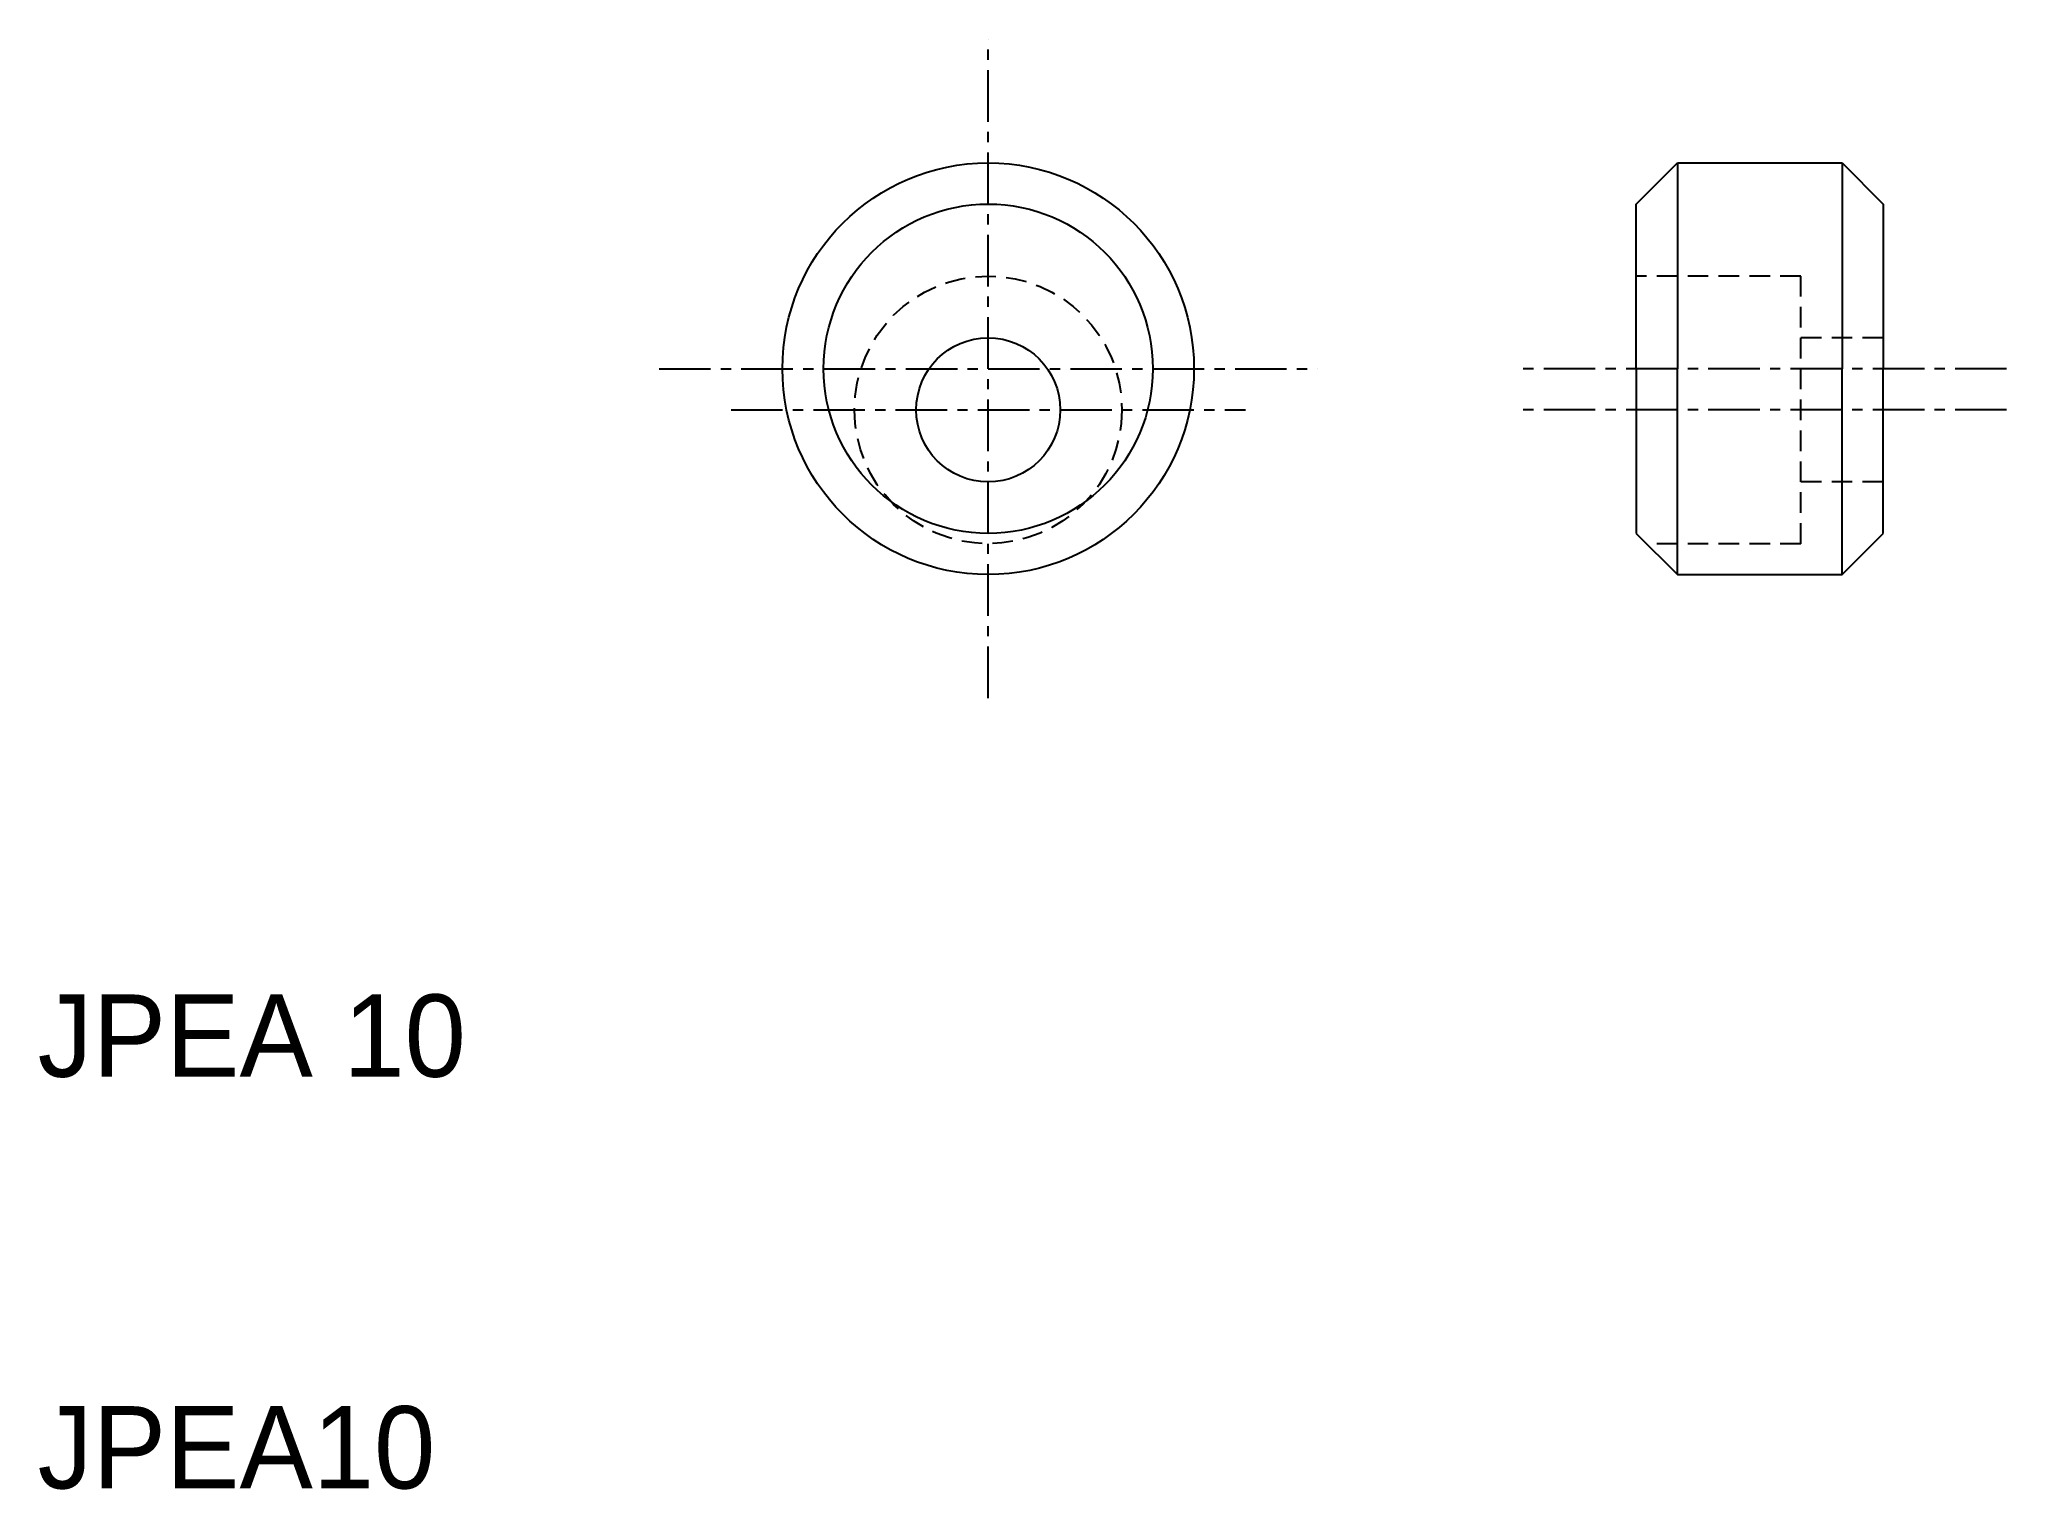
# Model space of a CAD drawing. Extents: x 2.8 to 50.6, y 4 to 39.2.
import ezdxf

# ---------------------------------------------------------------- set-up
doc = ezdxf.new("R2010")
doc.units = 0
doc.linetypes.add('CENTER', pattern=[2, 1.25, -0.25, 0.25, -0.25])
doc.linetypes.add('DASHED', pattern=[0.75, 0.5, -0.25])
doc.layers.get('0').update_dxf_attribs({"linetype": 'CONTINUOUS'})
doc.layers.add('CENTER', color=1, linetype='CENTER')

msp = doc.modelspace()

# ---------------------------------------------------------------- linework, layer by layer
at = {"color": 7, "linetype": 'CONTINUOUS'}
for p, q in [((41.647, 35.249), (42.647, 36.249)), ((42.647, 36.249), (46.647, 36.249)), ((42.647, 36.249), (42.647, 31.249)), ((46.647, 36.249), (46.647, 31.249)), ((46.647, 36.249), (47.647, 35.249)), ((41.647, 31.249), (41.647, 35.249)), ((47.647, 35.249), (47.647, 31.249)), ((41.647, 31.249), (41.647, 27.249)), ((42.647, 26.249), (42.647, 31.249)), ((46.647, 26.249), (46.647, 31.249)), ((47.647, 27.249), (47.647, 31.249)), ((41.647, 27.249), (42.647, 26.249)), ((46.647, 26.249), (47.647, 27.249)), ((42.647, 26.249), (46.647, 26.249))]:
    msp.add_line(p, q, dxfattribs=at)
at = {"color": 3, "linetype": 'DASHED'}
for p, q in [((45.647, 33.499), (41.647, 33.499)), ((45.647, 26.999), (45.647, 33.499)), ((47.647, 31.999), (45.647, 31.999)), ((47.647, 28.499), (45.647, 28.499)), ((45.647, 26.999), (41.897, 26.999))]:
    msp.add_line(p, q, dxfattribs=at)
at = {"color": 7, "linetype": 'CONTINUOUS'}
for centre, radius in [((25.898, 31.249), 5), ((25.898, 31.249), 4), ((25.898, 30.249), 1.75)]:
    msp.add_circle(centre, radius, dxfattribs=at)
at = {"color": 3, "linetype": 'DASHED'}
msp.add_circle((25.898, 30.249), 3.25, dxfattribs=at)
at = {"layer": 'CENTER', "color": 1, "linetype": 'CENTER'}
for p, q in [((25.898, 23.249), (25.898, 39.249)), ((17.898, 31.249), (33.898, 31.249)), ((50.647, 31.249), (38.647, 31.249)), ((19.648, 30.249), (32.148, 30.249)), ((50.647, 30.249), (38.647, 30.249))]:
    msp.add_line(p, q, dxfattribs=at)

# ---------------------------------------------------------------- texts
at = {"color": 7, "linetype": 'CONTINUOUS'}
for s, p in [('JPEA 10', (2.797, 14.049)), ('JPEA10', (2.797, 4.049))]:
    msp.add_text(s, height=2, dxfattribs=at).set_placement(p)

doc.saveas('drawing.dxf')
